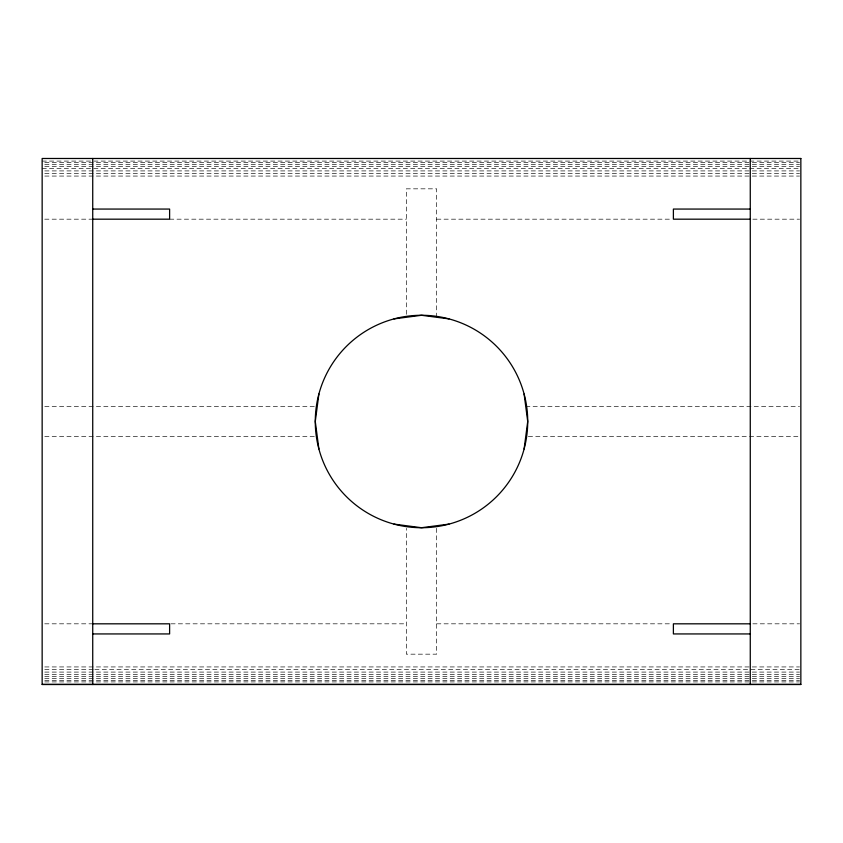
<?xml version="1.0" encoding="UTF-8"?>
<svg xmlns="http://www.w3.org/2000/svg" width="843" height="843" viewBox="0 0 843 843"><rect width="100%" height="100%" fill="white"/><g stroke="black" fill="none" stroke-linecap="round" stroke-linejoin="round"><path stroke-width="0.63" stroke-dasharray="4.21 3.16" d="M42.15 161.087L799.533 161.087M44.784 162.562L799.533 162.562M44.784 164.311L799.533 164.311M44.784 166.313L799.533 166.313M42.15 168.526L799.533 168.526M44.784 170.918L799.533 170.918M44.784 173.447L799.533 173.447M44.784 176.061L799.533 176.061M44.742 219.18L92.73 219.18M169.612 219.18L406.326 219.18M436.674 219.18L672.071 219.18M752.862 219.18L799.554 219.18M44.784 406.326L314.65 406.326M525.716 406.326L799.533 406.326M44.784 436.674L314.65 436.674M528.35 436.674L799.533 436.674M44.742 623.82L92.73 623.82M170.929 623.82L406.326 623.82M436.674 623.82L672.071 623.82M752.862 623.82L799.554 623.82M44.784 666.939L799.533 666.939M44.784 669.553L93.52 669.553M94.837 669.553L799.533 669.553M44.784 672.082L799.533 672.082M44.784 674.474L799.533 674.474M44.784 676.687L799.533 676.687M44.784 678.689L799.533 678.689M44.784 680.438L799.533 680.438M44.784 681.913L799.533 681.913M436.674 317.284L436.674 188.832L406.326 188.832L406.326 314.66M436.674 528.34L436.674 654.168L406.326 654.168L406.326 528.34"/><path stroke-width="1.26" d="M318.896 394.008L315.282 421.5L318.896 448.992M448.992 318.896L421.5 315.282L394.008 318.896A106.218 106.218 0 0 0 346.389 496.611A106.218 106.218 0 0 0 524.104 448.992L527.718 421.5L524.104 394.008M448.992 524.104L421.5 527.718L394.008 524.104M92.73 209.064L169.612 209.064L169.612 219.18L92.73 219.18M750.27 209.064L673.388 209.064L673.388 219.18L750.27 219.18M92.73 623.82L169.612 623.82L169.612 633.936L92.73 633.936M750.27 623.82L673.388 623.82L673.388 633.936L750.27 633.936M42.15 684.379L800.85 684.379M750.27 158.484L750.27 684.516M92.73 158.484L92.73 684.516M394.008 318.896A106.218 106.218 0 0 1 524.104 448.992M800.85 158.484L42.15 158.484L42.15 684.516L800.85 684.516L800.85 158.484"/></g></svg>
